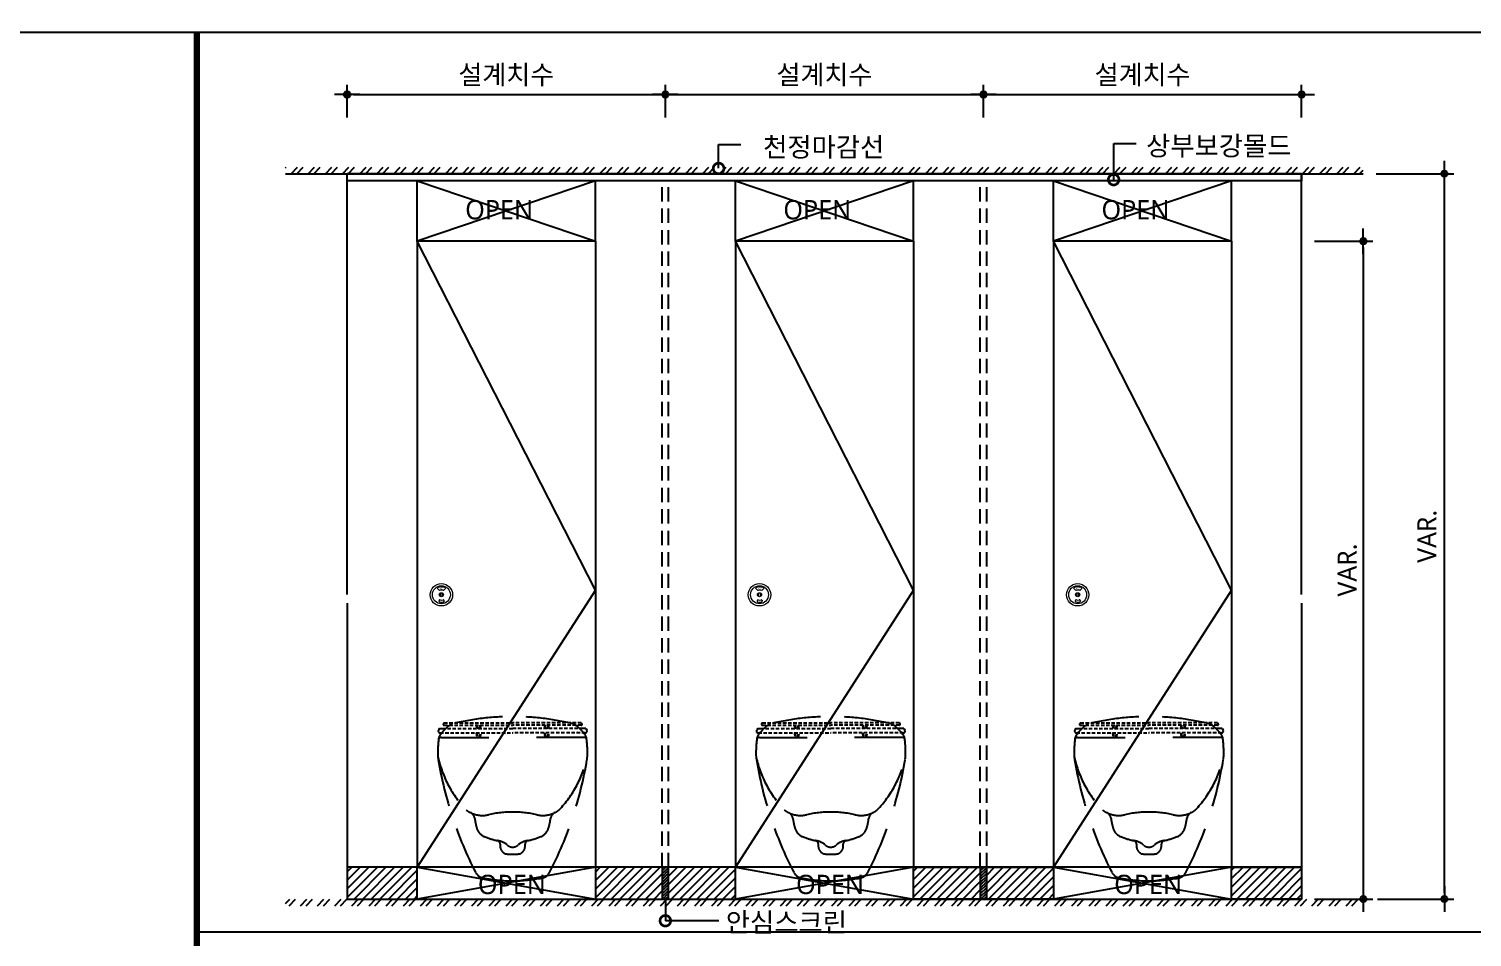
# Model space of a CAD drawing. Extents: x -256 to 8104, y -176 to 5714.
# Drawn here: x 2220 to 4488, y 4116 to 5543 of the extents above; entities that cross this region are included whole.
import ezdxf
from ezdxf.enums import TextEntityAlignment as Align

# ---------------------------------------------------------------- set-up
doc = ezdxf.new("R2010")
doc.units = 0
doc.header["$LTSCALE"] = 30
doc.linetypes.add('HIDDEN', pattern=[0.375, 0.25, -0.125])
doc.layers.get('0').update_dxf_attribs({"linetype": 'CONTINUOUS'})
doc.layers.get('DEFPOINTS').update_dxf_attribs({"linetype": 'CONTINUOUS'})
for name, color, linetype in [('DIM', 7, 'CONTINUOUS'), ('HAT', 8, 'CONTINUOUS'), ('HID', 9, 'HIDDEN'), ('문자', 3, 'CONTINUOUS'), ('부자재', 4, 'CONTINUOUS'), ('잠금쇠(회전형)', 4, 'CONTINUOUS'), ('치수', 1, 'CONTINUOUS'), ('판넬', 2, 'CONTINUOUS'), ('해치', 8, 'CONTINUOUS')]:
    doc.layers.add(name, color=color, linetype=linetype)
doc.styles.add('HDW', font='gulim.ttc')
doc.styles.add('돋움', font='malgun.ttf')
doc.dimstyles.new('10', dxfattribs={"dimscale": 10, "dimtxt": 3, "dimasz": 1, "dimexe": 1.5, "dimexo": 2, "dimgap": 1, "dimtad": 1, "dimdec": 0, "dimlunit": 6, "dimtxsty": '돋움', "dimblk": 'DIMDOT', "dimcen": -1, "dimdle": 1.5, "dimclrt": 3, "dimazin": 3, "dimtfac": 1, "dimtdec": 0, "dimtix": 1, "dimtmove": 2, "dimatfit": 3, "dimldrblk": 'DIMDOT', "dimarcsym": 0})

# ---------------------------------------------------------------- blocks, each defined once
blk = doc.blocks.new('DIMDOT')
at = {"linetype": 'Continuous'}
blk.add_line((-2, 0), (2, 0), dxfattribs=at)
for radius in [0.5, 0.25]:
    blk.add_circle((0, 0), radius, dxfattribs=at)
blk = doc.blocks.new('*D422')
at = {"layer": 'DEFPOINTS', "color": 0}
for p in [(157946.5, 10876.5), (157446.5, 10820.2), (157946.5, 10820.2)]:
    blk.add_point(p, dxfattribs=at)
at = {"layer": 'DIM', "color": 0, "lineweight": -2, "ltscale": 10}
for p, q in [((157446.5, 10840.2), (157446.5, 10891.5)), ((157946.5, 10840.2), (157946.5, 10891.5)), ((157456.5, 10876.5), (157936.5, 10876.5))]:
    blk.add_line(p, q, dxfattribs=at)
at = {"layer": 'DIM', "color": 0, "lineweight": -2, "xscale": 10, "yscale": 10, "zscale": 10, "rotation": 180}
blk.add_blockref('DIMDOT', (157446.5, 10876.5), dxfattribs=at)
at = {"layer": 'DIM', "color": 0, "lineweight": -2, "xscale": 10, "yscale": 10, "zscale": 10}
blk.add_blockref('DIMDOT', (157946.5, 10876.5), dxfattribs=at)
at = {"layer": 'DIM', "color": 3, "insert": (157696.5, 10906.1), "char_height": 30, "attachment_point": 5, "style": '돋움'}
blk.add_mtext('설계치수', dxfattribs=at)
blk = doc.blocks.new('*D423')
at = {"layer": 'DEFPOINTS', "color": 0}
for p in [(158446.5, 10876.5), (157946.5, 10820.2), (158446.5, 10820.2)]:
    blk.add_point(p, dxfattribs=at)
at = {"layer": 'DIM', "color": 0, "lineweight": -2, "ltscale": 10}
for p, q in [((157946.5, 10840.2), (157946.5, 10891.5)), ((158446.5, 10840.2), (158446.5, 10891.5)), ((157956.5, 10876.5), (158436.5, 10876.5))]:
    blk.add_line(p, q, dxfattribs=at)
at = {"layer": 'DIM', "color": 0, "lineweight": -2, "xscale": 10, "yscale": 10, "zscale": 10, "rotation": 180}
blk.add_blockref('DIMDOT', (157946.5, 10876.5), dxfattribs=at)
at = {"layer": 'DIM', "color": 0, "lineweight": -2, "xscale": 10, "yscale": 10, "zscale": 10}
blk.add_blockref('DIMDOT', (158446.5, 10876.5), dxfattribs=at)
at = {"layer": 'DIM', "color": 3, "insert": (158196.5, 10906.1), "char_height": 30, "attachment_point": 5, "style": '돋움'}
blk.add_mtext('설계치수', dxfattribs=at)
blk = doc.blocks.new('_DOTSMALL')
at = {"color": 0, "linetype": 'ByBlock', "const_width": 0.5}
blk.add_lwpolyline([(-0.0625, 0, 1), (0.0625, 0, 1)], format="xyb", close=True, dxfattribs=at)
blk = doc.blocks.new('A$C63EC304E')
at = {"layer": '치수', "color": 1, "xscale": 2.5, "yscale": 2.5, "zscale": 2.5, "rotation": 234.3098741996962}
blk.add_blockref('_DOTSMALL', (0.31, 0.31), dxfattribs=at)
blk = doc.blocks.new('A$C2BC9653E')
at = {"layer": '치수', "xscale": 0.3333333333333333, "yscale": 0.3333333333333333, "zscale": 0.3333333333333333}
blk.add_blockref('A$C63EC304E', (0, 0), dxfattribs=at)
blk = doc.blocks.new('A$C7FC71301')
at = {"layer": '치수', "rotation": 180}
blk.add_blockref('A$C2BC9653E', (0.208, 0.208), dxfattribs=at)
blk = doc.blocks.new('A$C4A20372B')
at = {"layer": '치수'}
blk.add_blockref('A$C7FC71301', (0, 0), dxfattribs=at)
blk = doc.blocks.new('A$C566469F5')
at = {"layer": '치수'}
blk.add_blockref('A$C4A20372B', (0, 0), dxfattribs=at)
blk = doc.blocks.new('A$C7E317CD4')
at = {"layer": '해치', "xscale": 2, "yscale": 2, "zscale": 2}
blk.add_blockref('A$C566469F5', (0, 0), dxfattribs=at)
blk = doc.blocks.new('A$C601D7F27')
at = {"layer": '치수'}
blk.add_blockref('A$C7E317CD4', (0, 0), dxfattribs=at)
blk = doc.blocks.new('A$C38802C08')
at = {"layer": '치수'}
blk.add_blockref('A$C601D7F27', (0, 0), dxfattribs=at)
blk = doc.blocks.new('*D424')
at = {"layer": 'DEFPOINTS', "color": 0}
for p in [(158946.5, 10876.5), (158446.5, 10820.2), (158946.5, 10820.2)]:
    blk.add_point(p, dxfattribs=at)
at = {"layer": 'DIM', "color": 0, "lineweight": -2, "ltscale": 10}
for p, q in [((158446.5, 10840.2), (158446.5, 10891.5)), ((158946.5, 10840.2), (158946.5, 10891.5)), ((158456.5, 10876.5), (158936.5, 10876.5))]:
    blk.add_line(p, q, dxfattribs=at)
at = {"layer": 'DIM', "color": 0, "lineweight": -2, "xscale": 10, "yscale": 10, "zscale": 10, "rotation": 180}
blk.add_blockref('DIMDOT', (158446.5, 10876.5), dxfattribs=at)
at = {"layer": 'DIM', "color": 0, "lineweight": -2, "xscale": 10, "yscale": 10, "zscale": 10}
blk.add_blockref('DIMDOT', (158946.5, 10876.5), dxfattribs=at)
at = {"layer": 'DIM', "color": 3, "insert": (158696.5, 10906.1), "char_height": 30, "attachment_point": 5, "style": '돋움'}
blk.add_mtext('설계치수', dxfattribs=at)
blk = doc.blocks.new('*D425')
at = {"layer": 'DEFPOINTS', "color": 0}
for p in [(158946.5, 10646.2), (158946.5, 9612.3), (159043.4, 9612.3)]:
    blk.add_point(p, dxfattribs=at)
at = {"layer": 'DIM', "color": 0, "lineweight": -2, "ltscale": 10}
for p, q in [((158966.5, 10646.2), (159058.4, 10646.2)), ((159043.4, 10636.2), (159043.4, 9622.3)), ((158966.5, 9612.3), (159058.4, 9612.3))]:
    blk.add_line(p, q, dxfattribs=at)
at = {"layer": 'DIM', "color": 0, "lineweight": -2, "xscale": 10, "yscale": 10, "zscale": 10}
for p, rotation in [((159043.4, 10646.2), 90), ((159043.4, 9612.3), 270)]:
    blk.add_blockref('DIMDOT', p, dxfattribs=dict(at, rotation=rotation))
at = {"layer": 'DIM', "color": 3, "insert": (159018.2, 10129.2), "char_height": 30, "attachment_point": 5, "rotation": 90, "style": '돋움'}
blk.add_mtext('VAR.', dxfattribs=at)
blk = doc.blocks.new('A$C460A2A32')
at = {"color": 0}
for p, q in [((12.8, 32), (11.2, 30.4)), ((12.8, 32), (162.3, 32)), ((311.8, 32), (162.3, 32)), ((311.8, 32), (313.4, 30.4)), ((2.8, 20), (0.5, 16)), ((2.8, 20), (8.6, 20)), ((3.9, 10), (162.3, 10)), ((8.6, 20), (162.3, 20)), ((12.6, 27), (162.3, 27)), ((312, 27), (162.3, 27)), ((316, 20), (162.3, 20)), ((320.7, 10), (162.3, 10)), ((321.8, 20), (316, 20)), ((321.8, 20), (324.1, 16))]:
    blk.add_line(p, q, dxfattribs=at)
for centre, radius, start, end in [((3.9, 14), 4, 150.0107, 270), ((12.6, 29), 2, 135, 270), ((108.9, 28.2), 26, 182.6717, 198.4118), ((108.9, 10), 26, 180, 202.6199), ((107.4, 28.2), 23, 183.0205, 200.9186), ((107.4, 10), 23, 180, 205.7715), ((68.6, 10), 23, 334.2285, 0), ((68.6, 28.2), 23, 339.0814, 356.9795), ((67.1, 10), 26, 337.3801, 0), ((67.1, 28.2), 26, 341.5882, 357.3283), ((257.5, 28.2), 26, 182.6717, 198.4118), ((257.5, 10), 26, 180, 202.6199), ((256, 28.2), 23, 183.0205, 200.9186), ((256, 10), 23, 180, 205.7715), ((217.2, 10), 23, 334.2285, 0), ((217.2, 28.2), 23, 339.0814, 356.9795), ((215.7, 10), 26, 337.3801, 0), ((215.7, 28.2), 26, 341.5882, 357.3283), ((312, 29), 2, 270, 45), ((320.7, 14), 4, 270, 29.9893)]:
    blk.add_arc(centre, radius, start, end, dxfattribs=at)
blk = doc.blocks.new('*D448')
at = {"layer": 'DEFPOINTS', "color": 0}
for p in [(159043.4, 10752.1), (159170.8, 10752.1), (159045.9, 9612.3)]:
    blk.add_point(p, dxfattribs=at)
at = {"layer": 'DIM', "color": 0, "lineweight": -2, "ltscale": 10}
for p, q in [((159063.4, 10752.1), (159185.8, 10752.1)), ((159170.8, 9622.3), (159170.8, 10742.1)), ((159065.9, 9612.3), (159185.8, 9612.3))]:
    blk.add_line(p, q, dxfattribs=at)
at = {"layer": 'DIM', "color": 0, "lineweight": -2, "xscale": 10, "yscale": 10, "zscale": 10}
for p, rotation in [((159170.8, 10752.1), 90), ((159170.8, 9612.3), 270)]:
    blk.add_blockref('DIMDOT', p, dxfattribs=dict(at, rotation=rotation))
at = {"layer": 'DIM', "color": 3, "insert": (159143.5, 10182.2), "char_height": 30, "attachment_point": 5, "rotation": 90, "style": '돋움'}
blk.add_mtext('VAR.', dxfattribs=at)
blk = doc.blocks.new('EDGE_16', base_point=(154726.3, 5436.3))
h = blk.add_hatch()
h.set_pattern_fill('ANSI31', color=3, scale=3, angle=180)
h.set_pattern_definition([(225, (154764.808, 5260.556), (6.735192, -6.735192), [])])
h.paths.add_polyline_path([(157556.5, 9662.3), (157446.5, 9662.3), (157446.5, 9612.3), (157556.5, 9612.3)])
h.paths.add_polyline_path([(157941.5, 9662.3), (157836.5, 9662.3), (157836.5, 9612.3), (157941.5, 9612.3)])
h.paths.add_polyline_path([(158056.5, 9662.3), (157951.5, 9662.3), (157951.5, 9612.3), (158056.5, 9612.3)])
h.paths.add_polyline_path([(158441.5, 9662.3), (158336.5, 9662.3), (158336.5, 9612.3), (158441.5, 9612.3)])
h.paths.add_polyline_path([(158556.5, 9662.3), (158451.5, 9662.3), (158451.5, 9612.3), (158556.5, 9612.3)])
h.paths.add_polyline_path([(158946.5, 9662.3), (158836.5, 9662.3), (158836.5, 9612.3), (158946.5, 9612.3)])
h = blk.add_hatch()
h.set_pattern_fill('ANSI31', color=2, style=0)
h.set_pattern_definition([(45, (154764.808, 5260.5557), (-2.245064, 2.245064), [])])
h.paths.add_polyline_path([(157951.5, 9662.3), (157941.5, 9662.3), (157941.5, 9612.3), (157951.5, 9612.3)])
h = blk.add_hatch()
h.set_pattern_fill('ANSI31', color=2, style=0)
h.set_pattern_definition([(45, (155264.808, 5260.5557), (-2.245064, 2.245064), [])])
h.paths.add_polyline_path([(158451.5, 9662.3), (158441.5, 9662.3), (158441.5, 9612.3), (158451.5, 9612.3)])
at = {"layer": 'HAT'}
h = blk.add_hatch(dxfattribs=at)
h.set_pattern_fill('ANSI32', color=256, scale=2, style=0)
h.set_pattern_definition([(45, (146110.438, 5119.08), (-13.470384, 13.470384), []), (45, (146119.419, 5119.08), (-13.470384, 13.470384), [])])
h.paths.add_polyline_path([(157349.8, 10762.1), (159043.4, 10762.1), (159043.4, 10752.1), (157349.8, 10752.1)])
h = blk.add_hatch(dxfattribs=at)
h.set_pattern_fill('ANSI32', color=256, scale=2, style=0)
h.set_pattern_definition([(45, (146110.438, 5301.06), (-13.470384, 13.470384), []), (45, (146119.419, 5301.06), (-13.470384, 13.470384), [])])
h.paths.add_polyline_path([(157349.8, 9601.8), (159043.4, 9601.8), (159043.4, 9611.8), (157349.8, 9611.8)])
at = {"color": 2}
for p, q in [((157349.8, 10752.1), (159043.4, 10752.1)), ((157836.5, 9662.3), (157836.5, 9612.3)), ((157941.5, 9662.3), (157941.5, 9612.3)), ((158441.5, 9662.3), (158441.5, 9612.3)), ((158556.5, 9662.3), (158556.5, 9612.3))]:
    blk.add_line(p, q, dxfattribs=at)
for p, q in [((157446.5, 10090.9), (157446.5, 10752.1)), ((158946.5, 10090.9), (158946.5, 10752.1)), ((157446.5, 10077.2), (157446.5, 9612.3)), ((158946.5, 10077.2), (158946.5, 9612.3)), ((157446.5, 9612.3), (158946.5, 9612.3))]:
    blk.add_line(p, q)
at = {"color": 8}
blk.add_line((157210.4, 9560.5), (160558.3, 9560.5), dxfattribs=at)
at = {"color": 8, "const_width": 10}
blk.add_lwpolyline([(157210.4, 8205.6), (157210.4, 10974.7)], dxfattribs=at)
at = {"color": 2}
for points in [[(154725.6, 10974.7), (161977.9, 10974.7), (161977.9, 5436.4), (154725.6, 5436.4)], [(154725.6, 10974.7), (161977.9, 10974.7), (161977.9, 5436.4), (154725.6, 5436.4)], [(154725.6, 10974.7), (162707.5, 10974.7), (162707.5, 5436.4), (154725.6, 5436.4)], [(157446.5, 10752.1), (158946.5, 10752.1), (158946.5, 10741.1), (157446.5, 10741.1)], [(157556.5, 9662.3), (157446.5, 9662.3), (157446.5, 9612.3), (157556.5, 9612.3)], [(158056.5, 9662.3), (157836.5, 9662.3), (157836.5, 9612.3), (158056.5, 9612.3)], [(157951.5, 9662.3), (157941.5, 9662.3), (157941.5, 9612.3), (157951.5, 9612.3)], [(158336.5, 9662.3), (158556.5, 9662.3), (158556.5, 9612.3), (158336.5, 9612.3)], [(158451.5, 9662.3), (158441.5, 9662.3), (158441.5, 9612.3), (158451.5, 9612.3)], [(158836.5, 9662.3), (158946.5, 9662.3), (158946.5, 9612.3), (158836.5, 9612.3)]]:
    blk.add_lwpolyline(points, close=True, dxfattribs=at)
at = {"layer": 'HID', "ltscale": 3}
for p, q in [((157941.5, 9662.3), (157941.5, 10741.1)), ((157951.5, 9662.3), (157951.5, 10741.1)), ((158441.5, 9662.3), (158441.5, 10741.1)), ((158451.5, 9662.3), (158451.5, 10741.1))]:
    blk.add_line(p, q, dxfattribs=at)
at = {"layer": 'HID', "ltscale": 10}
for p, q in [((157594.3, 9866.3), (157706.5, 9866.3)), ((157818.8, 9866.3), (157706.5, 9866.3)), ((158094.3, 9866.3), (158206.5, 9866.3)), ((158318.8, 9866.3), (158206.5, 9866.3)), ((158594.3, 9866.3), (158706.5, 9866.3)), ((158818.8, 9866.3), (158706.5, 9866.3))]:
    blk.add_line(p, q, dxfattribs=at)
for centre, radius, start, end in [((157706.5, 9495.9), 403.1, 76.2923, 103.7077), ((158206.5, 9495.9), 403.1, 76.2923, 103.7077), ((158706.5, 9495.9), 403.1, 76.2923, 103.7077), ((157599.4, 9864.2), 9, 143.1013, 172.4918), ((157664.2, 9815.6), 90, 128.0065, 143.1013), ((157612.4, 9881.8), 6, 103.9579, 128.0065), ((157800.6, 9881.8), 6, 51.9935, 76.0421), ((157748.9, 9815.6), 90, 36.8987, 51.9935), ((157813.7, 9864.2), 9, 7.5082, 36.8987), ((158099.4, 9864.2), 9, 143.1013, 172.4918), ((158164.2, 9815.6), 90, 128.0065, 143.1013), ((158112.4, 9881.8), 6, 103.9579, 128.0065), ((158300.6, 9881.8), 6, 51.9935, 76.0421), ((158248.9, 9815.6), 90, 36.8987, 51.9935), ((158313.7, 9864.2), 9, 7.5082, 36.8987), ((158599.4, 9864.2), 9, 143.1013, 172.4918), ((158664.2, 9815.6), 90, 128.0065, 143.1013), ((158612.4, 9881.8), 6, 103.9579, 128.0065), ((158800.6, 9881.8), 6, 51.9935, 76.0421), ((158748.9, 9815.6), 90, 36.8987, 51.9935), ((158813.7, 9864.2), 9, 7.5082, 36.8987), ((157768.9, 9841.9), 180, 172.4918, 181.055), ((157594.3, 9862.1), 4.2, 90, 173.3826), ((157818.8, 9862.1), 4.2, 6.6174, 90), ((157644.1, 9841.9), 180, 358.945, 7.5082), ((158268.9, 9841.9), 180, 172.4918, 181.055), ((158094.3, 9862.1), 4.2, 90, 173.3826), ((158318.8, 9862.1), 4.2, 6.6174, 90), ((158144.1, 9841.9), 180, 358.945, 7.5082), ((158768.9, 9841.9), 180, 172.4918, 181.055), ((158594.3, 9862.1), 4.2, 90, 173.3826), ((158818.8, 9862.1), 4.2, 6.6174, 90), ((158644.1, 9841.9), 180, 358.945, 7.5082), ((157630.9, 9839.3), 42, 181.055, 190.5892), ((157761.8, 9874.3), 177, 192.809, 223.5419), ((158183.9, 9929.5), 602.3, 189.3568, 207.2383), ((157229.1, 9929.5), 602.3, 332.7617, 350.6432), ((157651.3, 9874.3), 177, 316.4581, 347.191), ((157782.1, 9839.3), 42, 349.4108, 358.945), ((158130.9, 9839.3), 42, 181.055, 190.5892), ((158261.8, 9874.3), 177, 192.809, 223.5419), ((158683.9, 9929.5), 602.3, 189.3568, 207.2383), ((157729.1, 9929.5), 602.3, 332.7617, 350.6432), ((158151.3, 9874.3), 177, 316.4581, 347.191), ((158282.1, 9839.3), 42, 349.4108, 358.945), ((158630.9, 9839.3), 42, 181.055, 190.5892), ((158761.8, 9874.3), 177, 192.809, 223.5419), ((159183.9, 9929.5), 602.3, 189.3568, 207.2383), ((158229.1, 9929.5), 602.3, 332.7617, 350.6432), ((158651.3, 9874.3), 177, 316.4581, 347.191), ((158782.1, 9839.3), 42, 349.4108, 358.945), ((157659.1, 9785.6), 42, 232.3598, 243.5689), ((157635.1, 9737.3), 12, 6.9609, 63.5689), ((157659.1, 9785.6), 42, 248.0565, 282.8609), ((157737.4, 9749.7), 91.1, 186.9609, 196.5836), ((157706.5, 9578), 171, 90, 102.8609), ((157706.5, 9578), 171, 77.1391, 90), ((157753.9, 9785.6), 42, 257.1391, 291.9435), ((157675.7, 9749.7), 91.1, 343.4164, 353.0391), ((157778, 9737.3), 12, 116.4311, 173.0391), ((157753.9, 9785.6), 42, 296.4311, 307.6402), ((158159.1, 9785.6), 42, 232.3598, 243.5689), ((158135.1, 9737.3), 12, 6.9609, 63.5689), ((158159.1, 9785.6), 42, 248.0565, 282.8609), ((158237.4, 9749.7), 91.1, 186.9609, 196.5836), ((158206.5, 9578), 171, 90, 102.8609), ((158206.5, 9578), 171, 77.1391, 90), ((158253.9, 9785.6), 42, 257.1391, 291.9435), ((158175.7, 9749.7), 91.1, 343.4164, 353.0391), ((158278, 9737.3), 12, 116.4311, 173.0391), ((158253.9, 9785.6), 42, 296.4311, 307.6402), ((158659.1, 9785.6), 42, 232.3598, 243.5689), ((158635.1, 9737.3), 12, 6.9609, 63.5689), ((158659.1, 9785.6), 42, 248.0565, 282.8609), ((158737.4, 9749.7), 91.1, 186.9609, 196.5836), ((158706.5, 9578), 171, 90, 102.8609), ((158706.5, 9578), 171, 77.1391, 90), ((158753.9, 9785.6), 42, 257.1391, 291.9435), ((158675.7, 9749.7), 91.1, 343.4164, 353.0391), ((158778, 9737.3), 12, 116.4311, 173.0391), ((158753.9, 9785.6), 42, 296.4311, 307.6402), ((157670.2, 9729.7), 21, 196.5836, 247.6201), ((157706.5, 9817.9), 116.3, 247.6201, 258.9228), ((157706.5, 9817.9), 116.3, 281.0772, 292.3799), ((157742.8, 9729.7), 21, 292.3799, 343.4164), ((158170.2, 9729.7), 21, 196.5836, 247.6201), ((158206.5, 9817.9), 116.3, 247.6201, 258.9228), ((158206.5, 9817.9), 116.3, 281.0772, 292.3799), ((158242.8, 9729.7), 21, 292.3799, 343.4164), ((158670.2, 9729.7), 21, 196.5836, 247.6201), ((158706.5, 9817.9), 116.3, 247.6201, 258.9228), ((158706.5, 9817.9), 116.3, 281.0772, 292.3799), ((158742.8, 9729.7), 21, 292.3799, 343.4164), ((157681, 9698.3), 6, 0, 77.9673), ((157678.4, 9674.3), 30, 49.4621, 78.9228), ((157700.4, 9695.9), 13.6, 169.8446, 248.5821), ((157706.5, 9707.2), 13.3, 229.4621, 270), ((157706.5, 9707.2), 13.3, 270, 310.5379), ((157734.6, 9674.3), 30, 101.0772, 130.5379), ((157712.6, 9695.9), 13.6, 291.4179, 10.1554), ((157732, 9698.3), 6, 102.0327, 180), ((158181, 9698.3), 6, 0, 77.9673), ((158178.4, 9674.3), 30, 49.4621, 78.9228), ((158200.4, 9695.9), 13.6, 169.8446, 248.5821), ((158206.5, 9707.2), 13.3, 229.4621, 270), ((158206.5, 9707.2), 13.3, 270, 310.5379), ((158234.6, 9674.3), 30, 101.0772, 130.5379), ((158212.6, 9695.9), 13.6, 291.4179, 10.1554), ((158232, 9698.3), 6, 102.0327, 180), ((158681, 9698.3), 6, 0, 77.9673), ((158678.4, 9674.3), 30, 49.4621, 78.9228), ((158700.4, 9695.9), 13.6, 169.8446, 248.5821), ((158706.5, 9707.2), 13.3, 229.4621, 270), ((158706.5, 9707.2), 13.3, 270, 310.5379), ((158734.6, 9674.3), 30, 101.0772, 130.5379), ((158712.6, 9695.9), 13.6, 291.4179, 10.1554), ((158732, 9698.3), 6, 102.0327, 180), ((157706.5, 9853.8), 171, 266.2838, 270), ((157706.5, 9853.8), 171, 270, 273.7162), ((158206.5, 9853.8), 171, 266.2838, 270), ((158206.5, 9853.8), 171, 270, 273.7162), ((158706.5, 9853.8), 171, 266.2838, 270), ((158706.5, 9853.8), 171, 270, 273.7162), ((157663.9, 9663), 18, 210.6249, 258.7833), ((157706.5, 9877.8), 237, 258.7833, 270), ((157706.5, 9877.8), 237, 270, 281.2167), ((157749.1, 9663), 18, 281.2167, 329.3751), ((158163.9, 9663), 18, 210.6249, 258.7833), ((158206.5, 9877.8), 237, 258.7833, 270), ((158206.5, 9877.8), 237, 270, 281.2167), ((158249.1, 9663), 18, 281.2167, 329.3751), ((158663.9, 9663), 18, 210.6249, 258.7833), ((158706.5, 9877.8), 237, 258.7833, 270), ((158706.5, 9877.8), 237, 270, 281.2167), ((158749.1, 9663), 18, 281.2167, 329.3751)]:
    blk.add_arc(centre, radius, start, end, dxfattribs=at)
at = {"layer": '부자재', "color": 3}
blk.add_line((158946.5, 10752.1), (157446.5, 10752.1), dxfattribs=at)
blk.add_line((158946.5, 10752.1), (157446.5, 10752.1), dxfattribs=at)
at = {"layer": '잠금쇠(회전형)', "linetype": 'Continuous', "lineweight": 15}
for p, q in [((157588, 10101), (157591.6, 10097)), ((157601.6, 10101), (157598, 10097)), ((158088, 10101), (158091.6, 10097)), ((158101.6, 10101), (158098, 10097)), ((158588, 10101), (158591.6, 10097)), ((158601.6, 10101), (158598, 10097)), ((157591.2, 10081.8), (157590.8, 10080.7)), ((157593.1, 10093.3), (157593.1, 10087.5)), ((157595.8, 10093.2), (157595.8, 10087.5)), ((157598.4, 10081.8), (157598.8, 10080.7)), ((158091.2, 10081.8), (158090.8, 10080.7)), ((158093.1, 10093.3), (158093.1, 10087.5)), ((158095.8, 10093.2), (158095.8, 10087.5)), ((158098.4, 10081.8), (158098.8, 10080.7)), ((158591.2, 10081.8), (158590.8, 10080.7)), ((158593.1, 10093.3), (158593.1, 10087.5)), ((158595.8, 10093.2), (158595.8, 10087.5)), ((158598.4, 10081.8), (158598.8, 10080.7))]:
    blk.add_line(p, q, dxfattribs=at)
for centre, radius in [((157594.5, 10090.4), 17.6), ((157594.5, 10090.4), 14.1), ((157594.5, 10090.4), 3.21), ((158094.5, 10090.4), 17.6), ((158094.5, 10090.4), 14.1), ((158094.5, 10090.4), 3.21), ((158594.5, 10090.4), 17.6), ((158594.5, 10090.4), 14.1), ((158594.5, 10090.4), 3.21)]:
    blk.add_circle(centre, radius, dxfattribs=at)
for centre, radius, start, end in [((157594.8, 10088.7), 14.1, 61.0478, 118.9522), ((157594.8, 10091), 6.81, 61.8696, 118.1304), ((158094.8, 10088.7), 14.1, 61.0478, 118.9522), ((158094.8, 10091), 6.81, 61.8696, 118.1304), ((158594.8, 10088.7), 14.1, 61.0478, 118.9522), ((158594.8, 10091), 6.81, 61.8696, 118.1304), ((157591.7, 10080.3), 0.98, 160.8571, 255.4685), ((157592.1, 10081.5), 0.98, 72.2332, 160.8571), ((157594.8, 10092.1), 13.2, 255.4685, 284.5315), ((157594.8, 10089.8), 7.75, 252.2332, 287.7668), ((157597.4, 10081.5), 0.98, 19.1429, 107.7668), ((157597.8, 10080.3), 0.98, 284.5315, 19.1429), ((158091.7, 10080.3), 0.98, 160.8571, 255.4685), ((158092.1, 10081.5), 0.98, 72.2332, 160.8571), ((158094.8, 10092.1), 13.2, 255.4685, 284.5315), ((158094.8, 10089.8), 7.75, 252.2332, 287.7668), ((158097.4, 10081.5), 0.98, 19.1429, 107.7668), ((158097.8, 10080.3), 0.98, 284.5315, 19.1429), ((158591.7, 10080.3), 0.98, 160.8571, 255.4685), ((158592.1, 10081.5), 0.98, 72.2332, 160.8571), ((158594.8, 10092.1), 13.2, 255.4685, 284.5315), ((158594.8, 10089.8), 7.75, 252.2332, 287.7668), ((158597.4, 10081.5), 0.98, 19.1429, 107.7668), ((158597.8, 10080.3), 0.98, 284.5315, 19.1429)]:
    blk.add_arc(centre, radius, start, end, dxfattribs=at)
at = {"layer": '치수'}
for p, q in [((158030.2, 10760.7), (158030.2, 10797.8)), ((158030.2, 10797.8), (158065.3, 10797.8)), ((158651.2, 10743), (158651.2, 10799.6)), ((158651.2, 10799.6), (158686.3, 10799.6)), ((157556.5, 10741.1), (157836.5, 10646.2)), ((157836.5, 10741.1), (157556.5, 10646.2)), ((158056.5, 10741.1), (158336.5, 10646.2)), ((158336.5, 10741.1), (158056.5, 10646.2)), ((158556.5, 10741.1), (158836.5, 10646.2)), ((158836.5, 10741.1), (158556.5, 10646.2)), ((157836.5, 10097.6), (157556.5, 10646.2)), ((158336.5, 10097.6), (158056.5, 10646.2)), ((158836.5, 10097.6), (158556.5, 10646.2)), ((157836.5, 10097.6), (157556.5, 9662.3)), ((158336.5, 10097.6), (158056.5, 9662.3)), ((158836.5, 10097.6), (158556.5, 9662.3)), ((157556.5, 9662.3), (157836.5, 9612.3)), ((157836.5, 9662.3), (157556.5, 9612.3)), ((158056.5, 9662.3), (158336.5, 9612.3)), ((158336.5, 9662.3), (158056.5, 9612.3)), ((158556.5, 9662.3), (158836.5, 9612.3)), ((158836.5, 9662.3), (158556.5, 9612.3)), ((157946.5, 9612.3), (157946.5, 9578)), ((158030.6, 9578), (157946.5, 9578))]:
    blk.add_line(p, q, dxfattribs=at)
at = {"layer": '판넬', "color": 3}
for p, q in [((157556.5, 10646.2), (157556.5, 10741.1)), ((157556.5, 10646.2), (157556.5, 10730.1)), ((157836.5, 10646.2), (157836.5, 10741.1)), ((158056.5, 10646.2), (158056.5, 10741.1)), ((158336.5, 10646.2), (158336.5, 10741.1)), ((158556.5, 10646.2), (158556.5, 10741.1)), ((158836.5, 10646.2), (158836.5, 10741.1)), ((157556.5, 9662.3), (157446.5, 9662.3)), ((158056.5, 9662.3), (157836.5, 9662.3)), ((158056.5, 9662.3), (157956.5, 9662.3)), ((158556.5, 9662.3), (158336.5, 9662.3)), ((158946.5, 9662.3), (158836.5, 9662.3))]:
    blk.add_line(p, q, dxfattribs=at)
at = {"layer": '판넬'}
for p, q in [((157556.5, 10646.2), (157556.5, 9662.3)), ((157836.5, 10646.2), (157556.5, 10646.2)), ((157836.5, 10646.2), (157836.5, 9705.4)), ((158056.5, 10646.2), (158056.5, 9662.3)), ((158336.5, 10646.2), (158056.5, 10646.2)), ((158336.5, 10646.2), (158336.5, 9705.4)), ((158556.5, 10646.2), (158556.5, 9662.3)), ((158836.5, 10646.2), (158556.5, 10646.2)), ((158836.5, 10646.2), (158836.5, 9705.4)), ((158336.5, 10527.3), (158336.5, 10514.9)), ((158836.5, 10527.3), (158836.5, 10514.9)), ((157836.5, 9705.4), (157836.5, 9662.3)), ((158336.5, 9705.4), (158336.5, 9662.3)), ((158836.5, 9705.4), (158836.5, 9662.3)), ((157836.5, 9662.3), (157556.5, 9662.3)), ((158336.5, 9662.3), (158056.5, 9662.3)), ((158836.5, 9662.3), (158556.5, 9662.3))]:
    blk.add_line(p, q, dxfattribs=at)
at = {"layer": '판넬', "color": 4}
blk.add_line((158556.5, 9662.3), (158456.5, 9662.3), dxfattribs=at)
at = {"layer": 'HID', "ltscale": 10, "xscale": 0.7200000000011642, "yscale": 0.7200000000011642, "zscale": 0.7200000000011642}
for p in [(157589.7, 9866.1), (158089.7, 9866.1), (158589.7, 9866.1)]:
    blk.add_blockref('A$C460A2A32', p, dxfattribs=at)
at = {"layer": '해치', "xscale": -20, "yscale": 20, "zscale": 20, "rotation": 180}
for p in [(158026, 10764.6), (158646.9, 10746.9)]:
    blk.add_blockref('A$C38802C08', p, dxfattribs=at)
at = {"layer": '해치', "xscale": -20, "yscale": 20, "zscale": 20}
blk.add_blockref('A$C38802C08', (157950.7, 9573.9), dxfattribs=at)
at = {"layer": '문자', "style": '돋움'}
for s, p in [('천정마감선', (158195.4, 10794.3)), ('상부보강몰드', (158816.3, 10796.2)), ('OPEN', (157685.3, 10695.5)), ('OPEN', (158185.3, 10695.5)), ('OPEN', (158685.3, 10695.5)), ('OPEN', (157705.3, 9635.2)), ('OPEN', (158205.3, 9635.2)), ('OPEN', (158705.3, 9635.2)), ('안심스크린', (158136.7, 9576.3))]:
    blk.add_text(s, height=30.34, dxfattribs=at).set_placement(p, align=Align.MIDDLE)
at = {"layer": '잠금쇠(회전형)', "linetype": 'Continuous', "lineweight": 15, "style": 'HDW', "width": 0.659278}
for p, p2 in [((157591.6, 10098.9), (157597.8, 10098.9)), ((158091.6, 10098.9), (158097.8, 10098.9)), ((158591.6, 10098.9), (158597.8, 10098.9))]:
    blk.add_text('사용중', height=2.3, dxfattribs=at).set_placement(p, p2, align=Align.FIT)
at = {"layer": 'DIM', "ltscale": 10}
for base, p1, p2, picture, middle in [((157946.5, 10876.5), (157446.5, 10820.2), (157946.5, 10820.2), '*D422', (157696.5, 10906.1)), ((158446.5, 10876.5), (157946.5, 10820.2), (158446.5, 10820.2), '*D423', (158196.5, 10906.1)), ((158946.5, 10876.5), (158446.5, 10820.2), (158946.5, 10820.2), '*D424', (158696.5, 10906.1))]:
    dim = blk.add_linear_dim(base=base, p1=p1, p2=p2, text='설계치수', dimstyle='10', override={"dimtxsty": '돋움'}, dxfattribs=at)
    dim.commit()
    dim.dimension.update_dxf_attribs({"geometry": picture, "text_midpoint": middle})
dim = blk.add_linear_dim(base=(159170.8, 10752.1), p1=(159045.9, 9612.3), p2=(159043.4, 10752.1), angle=90, text='VAR.', dimstyle='10', dxfattribs=at)
dim.commit()
dim.dimension.update_dxf_attribs({"geometry": '*D448', "text_midpoint": (159143.5, 10182.2), "dimtype": 160})
dim = blk.add_linear_dim(base=(159043.4, 9612.3), p1=(158946.5, 10646.2), p2=(158946.5, 9612.3), angle=90, text='VAR.', dimstyle='10', override={"dimtxt": 3, "dimtxsty": '돋움'}, dxfattribs=at)
dim.commit()
dim.dimension.update_dxf_attribs({"geometry": '*D425', "text_midpoint": (159018.2, 10129.2)})

msp = doc.modelspace()

# ---------------------------------------------------------------- block references
msp.add_blockref('EDGE_16', (0, 0))

doc.saveas('drawing.dxf')
